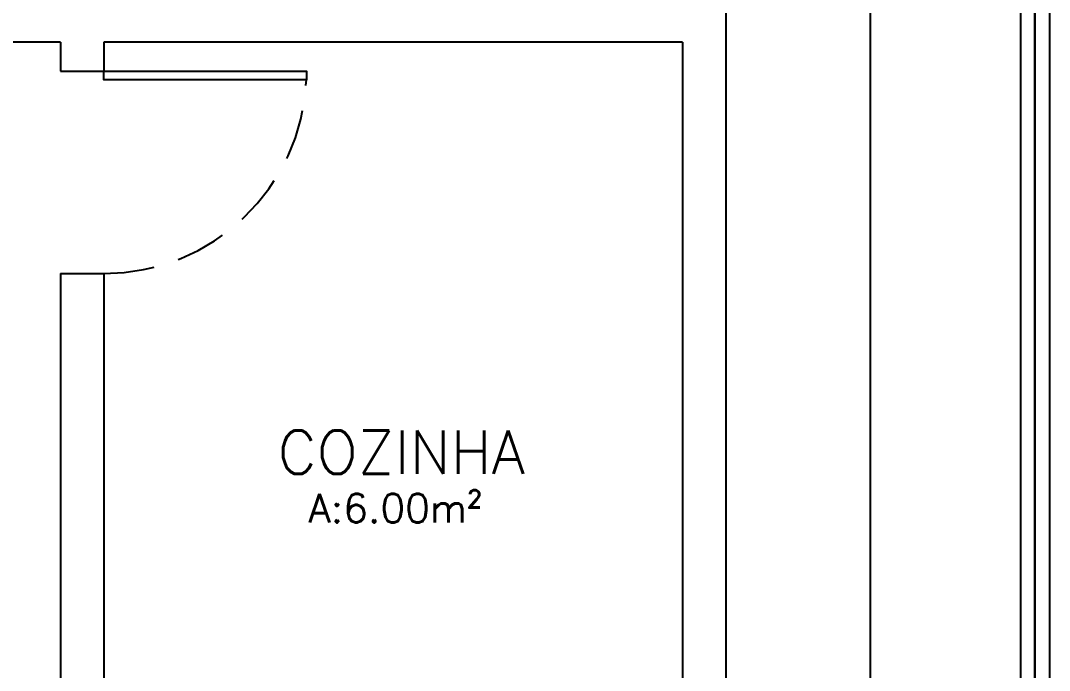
# Model space of a CAD drawing. Header units: millimetres. Extents: x 1111 to 1959, y -391 to -319.
# Drawn here: x 1414.27 to 1419.87, y -376.68 to -373.14 of the extents above; entities that cross this region are included whole.
import ezdxf

# ---------------------------------------------------------------- set-up
doc = ezdxf.new("R2010")
doc.units = ezdxf.units.MM
doc.linetypes.add('HIDDEN', pattern=[0.375, 0.25, -0.125])
for name, color, linetype in [('ARQ-ALVENARIA', 4, 'Continuous'), ('ARQ-ESQ-02', 2, 'Continuous'), ('ARQ-PENA-02', 2, 'Continuous'), ('ARQ-PROJ-01', 1, 'HIDDEN'), ('ARQ-TEXTO2', 2, 'Continuous'), ('ARQ-TEXTO3', 3, 'Continuous'), ('CONEXAO_ESGOTO', 6, 'Continuous'), ('TigreCad', 2, 'Continuous')]:
    doc.layers.add(name, color=color, linetype=linetype)
doc.layers.add('TQ-Tubos detalhe', color=1, linetype='Continuous', lineweight=30)
doc.styles.add('ROMANS', font='romans')

# ---------------------------------------------------------------- blocks, each defined once
blk = doc.blocks.new('01')
at = {"layer": 'ARQ-ALVENARIA', "color": 8}
for p, q in [((1151.824, -324.2113), (1151.824, -331.3113)), ((1149.524, -325.4613), (1144.524, -325.4613)), ((1149.524, -325.4613), (1149.524, -325.5613)), ((1151.674, -325.4613), (1149.674, -325.4613)), ((1149.674, -325.4613), (1149.674, -325.5613)), ((1151.674, -325.4613), (1151.674, -328.4613)), ((1149.524, -325.5613), (1149.674, -325.5613)), ((1149.524, -326.2613), (1149.524, -328.4613)), ((1149.524, -326.2613), (1149.674, -326.2613)), ((1149.674, -326.2613), (1149.674, -328.4613))]:
    blk.add_line(p, q, dxfattribs=at)
at = {"layer": 'ARQ-ESQ-02', "color": 8}
blk.add_lwpolyline([(1149.674, -325.5613), (1150.374, -325.5613), (1150.374, -325.5913), (1149.674, -325.5913)], close=True, dxfattribs=at)
at = {"layer": 'ARQ-PENA-02', "color": 8}
blk.add_line((1152.324, -332.8113), (1152.324, -313.3613), dxfattribs=at)
at = {"layer": 'ARQ-PROJ-01', "color": 8, "ltscale": 0.7}
blk.add_arc((1149.674, -325.5606), 0.7007, 270, 357.4911, dxfattribs=at)
at = {"layer": 'ARQ-TEXTO2', "color": 8, "insert": (1150.378, -327.0231), "char_height": 0.1, "width": 0.653381, "attachment_point": 1, "style": 'ROMANS'}
blk.add_mtext('\\pi0.00288;A:6.00m²', dxfattribs=at)
at = {"layer": 'ARQ-TEXTO3', "color": 8, "insert": (1150.7018, -326.8795), "char_height": 0.15, "width": 1.121767, "attachment_point": 5, "style": 'ROMANS'}
blk.add_mtext('COZINHA', dxfattribs=at)

msp = doc.modelspace()

# ---------------------------------------------------------------- linework, layer by layer
at = {"layer": 'CONEXAO_ESGOTO'}
msp.add_lwpolyline([(1419.6554, -375.0767, 0, 0, 0), (1419.6554, -375.2342, 0.085, 0, 0), (1419.6554, -375.4232, 0, 0, 0)], format="xyseb", dxfattribs=at)
at = {"layer": 'TigreCad'}
for p, q in [((1419.7127, -366.5803), (1419.7122, -378.4771)), ((1419.8697, -366.5803), (1419.8697, -378.4771))]:
    msp.add_line(p, q, dxfattribs=at)
at = {"layer": 'TQ-Tubos detalhe'}
msp.add_line((1419.7909, -366.5803), (1419.7909, -378.4771), dxfattribs=at)

# ---------------------------------------------------------------- block references
at = {"xscale": 1.574902874475, "yscale": 1.574902874475, "zscale": 1.574902874475}
msp.add_blockref('01', (-395.9019, 139.3166), dxfattribs=at)

doc.saveas('drawing.dxf')
